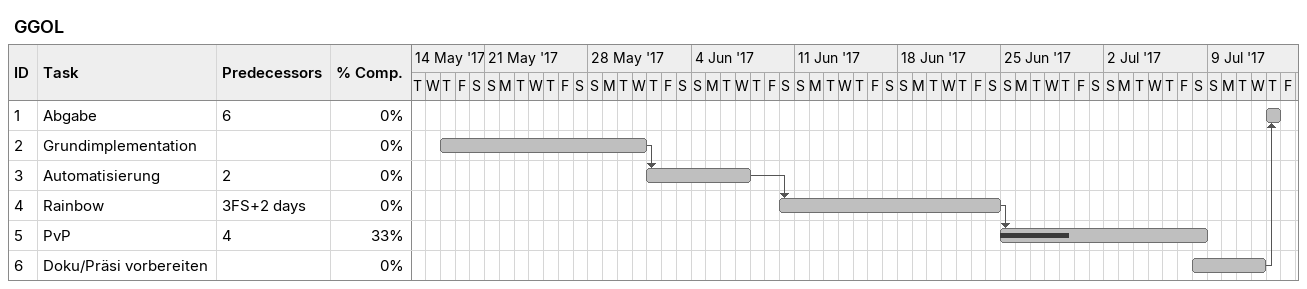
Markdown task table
GGOL

| ID | Task | Start | Finish | Predecessors | % complete |
|---|---|---|---|---|---|
| 1 | Abgabe | 2017-07-13 | 2017-07-13 | 6 | 0 |
| 2 | Grundimplementation | 2017-05-18 | 2017-05-31 |  | 0 |
| 3 | Automatisierung | 2017-06-01 | 2017-06-07 | 2 | 0 |
| 4 | Rainbow | 2017-06-10 | 2017-06-24 | 3FS+2d | 0 |
| 5 | PvP | 2017-06-25 | 2017-07-08 | 4 | 33 |
| 6 | Doku/Präsi vorbereiten | 2017-07-08 | 2017-07-12 |  | 0 |
